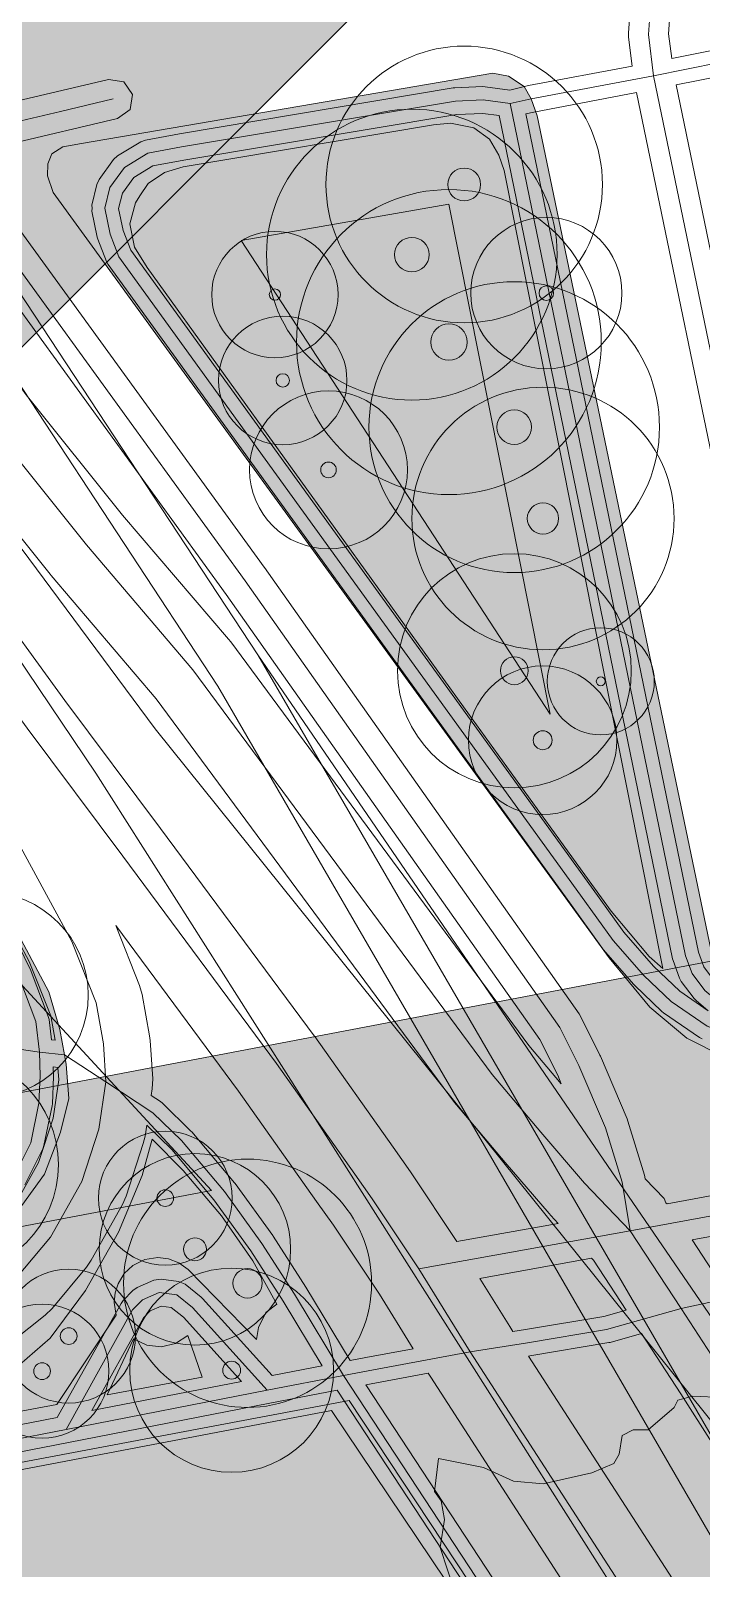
# Model space of a CAD drawing. Header units: metres. Extents: x -8 to 1190, y -11 to 1223.
# Drawn here: x 963.5 to 1013.7, y 516.1 to 630.9 of the extents above; entities that cross this region are included whole.
import ezdxf

# ---------------------------------------------------------------- set-up
doc = ezdxf.new("R2010")
doc.units = ezdxf.units.M
doc.header["$MEASUREMENT"] = 0
for name, color, linetype, lineweight, true_color in [('TPX_BUILDINGS', 7, 'CONTINUOUS', 0, 0x000000), ('TPX_BUILDINGS_HATCH', 7, 'CONTINUOUS', 0, 0xf0f0f0), ('TPX_BUILDINGS_SHADOWS_HATCH', 7, 'CONTINUOUS', 0, 0x000000), ('TPX_BUILDINGS_SHADOWS_OUTLINES', 7, 'CONTINUOUS', 0, 0x000000), ('TPX_CADASTRES', 7, 'CONTINUOUS', 0, 0x646464), ('TPX_CONTOUR_LINES_5M', 7, 'CONTINUOUS', 0, 0x969696), ('TPX_RAILWAYS_AXES', 7, 'CONTINUOUS', 0, 0x464646), ('TPX_ROADS_AXES', 7, 'CONTINUOUS', 0, 0x323232), ('TPX_ROADS_CONTOURS', 7, 'CONTINUOUS', 0, 0x646464), ('TPX_VEGETATION_GREEN_SPACES', 7, 'CONTINUOUS', 0, 0x58ba48), ('TPX_VEGETATION_GREEN_SPACES_HATCH', 7, 'CONTINUOUS', 0, 0x58ba48), ('TPX_VEGETATION_TREES_INDIVIDUAL', 7, 'CONTINUOUS', 0, 0x136734)]:
    doc.layers.add(name, color=color, linetype=linetype, lineweight=lineweight, true_color=true_color)

# ---------------------------------------------------------------- blocks, each defined once
blk = doc.blocks.new('TREETR009_CR072')
at = {"layer": 'TPX_VEGETATION_TREES_INDIVIDUAL'}
for radius in [7.15, 0.851]:
    blk.add_circle((0, 0, 0.04), radius, dxfattribs=at)
blk = doc.blocks.new('TREETR010_CR082')
at = {"layer": 'TPX_VEGETATION_TREES_INDIVIDUAL'}
for radius in [8.21, 0.978]:
    blk.add_circle((0, 0, 0.04), radius, dxfattribs=at)
blk = doc.blocks.new('TREETR007_CR076')
at = {"layer": 'TPX_VEGETATION_TREES_INDIVIDUAL'}
for radius in [7.62, 0.667]:
    blk.add_circle((0, 0, 0.04), radius, dxfattribs=at)
blk = doc.blocks.new('TREETR011_CR093')
at = {"layer": 'TPX_VEGETATION_TREES_INDIVIDUAL'}
for radius in [9.27, 1.1]:
    blk.add_circle((0, 0, 0.04), radius, dxfattribs=at)
blk = doc.blocks.new('TREETR014_CR114')
at = {"layer": 'TPX_VEGETATION_TREES_INDIVIDUAL'}
for radius in [11.39, 1.36]:
    blk.add_circle((0, 0, 0.04), radius, dxfattribs=at)
blk = doc.blocks.new('TREETR010_CR087')
at = {"layer": 'TPX_VEGETATION_TREES_INDIVIDUAL'}
for radius in [8.74, 1.04]:
    blk.add_circle((0, 0, 0.04), radius, dxfattribs=at)
blk = doc.blocks.new('TREETR003_CR040')
at = {"layer": 'TPX_VEGETATION_TREES_INDIVIDUAL'}
for radius in [4, 0.333]:
    blk.add_circle((0, 0, 0.04), radius, dxfattribs=at)
blk = doc.blocks.new('TREETR006_CR050')
at = {"layer": 'TPX_VEGETATION_TREES_INDIVIDUAL'}
for radius in [5, 0.625]:
    blk.add_circle((0, 0, 0.04), radius, dxfattribs=at)
blk = doc.blocks.new('TREETR006_CR059')
at = {"layer": 'TPX_VEGETATION_TREES_INDIVIDUAL'}
for radius in [5.9, 0.583]:
    blk.add_circle((0, 0, 0.04), radius, dxfattribs=at)
blk = doc.blocks.new('TREETR009_CR077')
at = {"layer": 'TPX_VEGETATION_TREES_INDIVIDUAL'}
for radius in [7.68, 0.914]:
    blk.add_circle((0, 0, 0.04), radius, dxfattribs=at)
blk = doc.blocks.new('TREETR012_CR098')
at = {"layer": 'TPX_VEGETATION_TREES_INDIVIDUAL'}
for radius in [9.8, 1.17]:
    blk.add_circle((0, 0, 0.04), radius, dxfattribs=at)
blk = doc.blocks.new('TREETR005_CR057')
at = {"layer": 'TPX_VEGETATION_TREES_INDIVIDUAL'}
for radius in [5.65, 0.542]:
    blk.add_circle((0, 0, 0.04), radius, dxfattribs=at)
blk = doc.blocks.new('TREETR013_CR109')
at = {"layer": 'TPX_VEGETATION_TREES_INDIVIDUAL'}
for radius in [10.86, 1.29]:
    blk.add_circle((0, 0, 0.04), radius, dxfattribs=at)
blk = doc.blocks.new('TREETR004_CR047')
at = {"layer": 'TPX_VEGETATION_TREES_INDIVIDUAL'}
for radius in [4.72, 0.417]:
    blk.add_circle((0, 0, 0.04), radius, dxfattribs=at)
blk = doc.blocks.new('TREETR012_CR103')
at = {"layer": 'TPX_VEGETATION_TREES_INDIVIDUAL'}
for radius in [10.33, 1.23]:
    blk.add_circle((0, 0, 0.04), radius, dxfattribs=at)
blk = doc.blocks.new('TREETR005_CR048')
at = {"layer": 'TPX_VEGETATION_TREES_INDIVIDUAL'}
for radius in [4.8, 0.5]:
    blk.add_circle((0, 0, 0.04), radius, dxfattribs=at)
blk = doc.blocks.new('TREETR007_CR056')
at = {"layer": 'TPX_VEGETATION_TREES_INDIVIDUAL'}
for radius in [5.55, 0.708]:
    blk.add_circle((0, 0, 0.04), radius, dxfattribs=at)

msp = doc.modelspace()

# ---------------------------------------------------------------- hatches: boundary and pattern name
at = {"layer": 'TPX_BUILDINGS_HATCH'}
msp.add_hatch(color=256, dxfattribs=at).paths.add_polyline_path([(986.02, 527.84), (917.29, 514.76), (923.05, 484.65), (1003.78, 500.02), (1004.18, 500.85), (986.02, 527.84)])
at = {"layer": 'TPX_BUILDINGS_SHADOWS_HATCH'}
h = msp.add_hatch(color=256, dxfattribs=at)
h.paths.add_polyline_path([(908.13, 518.17), (901.77, 511.8), (917.29, 514.76), (986.02, 527.84), (1004.18, 500.85), (1003.78, 500.02), (1037.74, 533.98), (1037.25, 536.58), (1096.46, 547.67), (1101.98, 518.41), (1098.7, 517.81), (1099.22, 515.05), (1118.15, 533.99), (1117.71, 533.9), (1114.53, 550.87), (1129.31, 553.63), (1136.74, 555.06), (1142.46, 556.15), (1148.28, 557.27), (1154.32, 558.42), (1159.72, 559.42), (1167.02, 560.78), (1170.53, 561.44), (1173.8, 543.58), (1177.34, 547.12), (1176.9, 549.49), (1180.95, 553.53), (1177.63, 571.39), (1170.33, 570.02), (1166.29, 565.99), (1160.9, 565), (1160.62, 564.71), (1154.58, 563.57), (1154.51, 563.49), (1149.01, 562.44), (1148.96, 562.66), (1144.63, 561.83), (1144.45, 562.76), (1137.02, 561.33), (1134.19, 558.5), (1125.32, 556.85), (1122.58, 571.41), (1111.58, 569.42), (1111.23, 571.35), (1095.74, 568.45), (1100.57, 573.28), (1098.85, 582.4), (1092.77, 581.26), (1091.29, 589.07), (1096.03, 593.81), (1094.43, 602.34), (1093.15, 602.1), (1101.54, 610.49), (1100.15, 617.95), (1103.86, 621.67), (1100.75, 638.8), (1107.16, 639.95), (1106.82, 641.82), (1113.34, 642.99), (1113.67, 641.13), (1121.17, 642.49), (1120.84, 644.34), (1127.35, 645.51), (1127.69, 643.66), (1131.78, 644.39), (1131.44, 646.26), (1138.48, 647.52), (1138.81, 645.66), (1142.36, 646.3), (1142.03, 648.17), (1149.06, 649.43), (1149.4, 647.57), (1152.31, 648.09), (1153.5, 648.76), (1155.95, 644.26), (1154.75, 643.6), (1155.36, 640.25), (1156.32, 640.42), (1157.54, 633.73), (1156.57, 633.55), (1157.11, 630.63), (1157.59, 627.98), (1158.55, 628.15), (1159.98, 620.32), (1161.66, 611.04), (1168.24, 617.61), (1166.56, 626.9), (1171.86, 632.2), (1170.43, 640.03), (1169.47, 639.86), (1168.99, 642.51), (1168.58, 644.76), (1169.42, 645.6), (1168.2, 652.3), (1167.24, 652.13), (1166.72, 655.02), (1167.83, 656.14), (1165.38, 660.64), (1164.19, 659.97), (1161.28, 659.45), (1160.94, 661.31), (1153.91, 660.05), (1151.56, 657.69), (1150.69, 657.54), (1150.36, 659.4), (1143.32, 658.14), (1140.97, 655.79), (1139.57, 655.54), (1139.23, 657.39), (1136.26, 656.86), (1135.39, 661.45), (1127.7, 660.01), (1127.58, 660.63), (1124.02, 659.96), (1102.24, 655.89), (1101.54, 659.61), (1089.69, 657.39), (1088.62, 663.04), (1085.43, 679.99), (1079.3, 678.83), (1043.16, 642.7), (1033.9, 640.97), (1019.48, 626.54), (1028.74, 628.28), (1034.87, 629.44), (1079.76, 637.83), (1084.83, 610.89), (1086.14, 603.95), (1087.54, 596.49), (1080.34, 595.14), (1079.23, 594.03), (1087.71, 595.62), (1089.31, 587.09), (1090.84, 579.01), (1085, 577.92), (1084.34, 581.39), (1083.09, 581.16), (1082.23, 585.76), (1080.84, 585.5), (1079.73, 591.38), (1077.62, 590.99), (1068.99, 582.36), (1074.53, 583.39), (1078.26, 563.48), (1070.58, 562.13), (1062.82, 560.68), (1061.01, 560.35), (1037.9, 537.23), (1020.81, 562.63), (952.08, 549.55), (923.65, 521.13), (908.13, 518.17)])
h.paths.add_polyline_path([(1077.61, 572.51), (1079, 572.77), (1077.85, 578.85), (1082.97, 579.82), (1084.12, 573.72), (1091.57, 575.11), (1093.29, 566), (1085.84, 564.6), (1079.33, 563.39), (1077.61, 572.51)], flags=16)
msp.add_hatch(color=256, dxfattribs=at).paths.add_polyline_path([(858.96, 602.04), (854.71, 597.8), (859.61, 598.74), (859.9, 597.27), (871.5, 599.51), (871.69, 598.58), (877.56, 599.62), (887.03, 576.02), (876.51, 573.69), (877.24, 569.92), (883.14, 570.96), (905.19, 574.88), (912.77, 576.28), (912.9, 575.56), (920.46, 576.96), (922.62, 565.65), (929.94, 567.02), (932.52, 553.36), (930.89, 553.06), (931.46, 550.07), (933.09, 550.39), (935.43, 537.96), (946.74, 549.27), (944.4, 561.7), (942.77, 561.38), (942.42, 563.26), (943.83, 564.67), (941.25, 578.33), (933.93, 576.96), (926.72, 569.75), (926.5, 570.89), (1000.98, 645.38), (997.12, 666.8), (975.07, 662.89), (969.17, 661.84), (964.64, 660.97), (888.18, 584.51), (880.82, 602.88), (876.08, 602.04), (875.93, 602.83), (875.75, 603.75), (864.14, 601.51), (863.86, 602.98), (858.96, 602.04)])
at = {"layer": 'TPX_VEGETATION_GREEN_SPACES_HATCH'}
for points in [[(964.82, 620.94), (964.8, 620.04), (965.23, 618.81), (1006.77, 561.66), (1009.82, 557.98), (1012.59, 555.66), (1015.31, 554.29), (1018.04, 553.67), (1019.53, 553.6), (1020.34, 553.81), (1020.84, 554.38), (1020.9, 554.78), (1020.97, 555.18), (1020.68, 556.17), (1019.78, 557.65), (1019.18, 558.55), (1018.24, 559.06), (1017.33, 559.21), (1015.12, 558.72), (1001.39, 624.53), (1000.94, 625.79), (1000.43, 626.71), (999.26, 627.49), (998.08, 627.71), (967.33, 622.47), (965.94, 622.21), (965.12, 621.7), (964.82, 620.94)], [(971.37, 618.03), (970.94, 616.46), (971.29, 614.72), (972.24, 613.19), (977.94, 605.29), (987.08, 592.64), (995.9, 580.4), (1004.97, 567.85), (1006.92, 565.14), (1009.77, 561.75), (1010.8, 560.85), (998.92, 620.45), (998.53, 621.58), (997.84, 622.78), (996.66, 623.62), (994.92, 623.99), (993.64, 623.85), (974.94, 620.72), (973.53, 620.3), (972.31, 619.48), (971.69, 618.54), (971.37, 618.03)], [(938.68, 607.04), (931.98, 605.61), (932.69, 604.18), (933.21, 602.49), (945.36, 539.54), (945.73, 538.45), (946.15, 537.71), (946.97, 537.09), (947.8, 536.89), (949.36, 537.01), (952.3, 537.63), (955.12, 538.3), (957.87, 539.4), (960.36, 541.08), (962.87, 543.17), (964.57, 545.5), (965.77, 548.63), (966.38, 551.15), (966.19, 553.72), (966.06, 554.42), (965.72, 556.31), (964.89, 559.12), (962.61, 563.43), (959.44, 569.62), (954.85, 579.13), (950.33, 588.46), (946.01, 596.23), (941.9, 602.5), (939.67, 605.65), (938.68, 607.04)], [(958, 528.02), (954.5, 526.27), (965.49, 528.29), (969.94, 534.96), (969.79, 535.92), (969.85, 536.63), (970.07, 537.31), (970.53, 538.07), (971.18, 538.68), (972.06, 539.12), (973.05, 539.27), (973.84, 539.18), (974.6, 538.89), (975.31, 538.38), (980.42, 533.15), (980.57, 534.06), (981.12, 535.17), (981.94, 535.78), (980.15, 539.03), (977.8, 542.38), (974.94, 545.77), (972.61, 548.11), (971.87, 545.4), (970.1, 541.18), (967.64, 536.8), (964.99, 533.25), (961.56, 530.27), (958, 528.02)], [(971.22, 533.2), (969.25, 529.02), (976.36, 530.34), (975.28, 533.45), (974.36, 532.86), (973.3, 532.61), (972.21, 532.73), (971.22, 533.2)]]:
    msp.add_hatch(color=256, dxfattribs=at).paths.add_polyline_path(points)

# ---------------------------------------------------------------- linework, layer by layer
at = {"layer": 'TPX_BUILDINGS', "elevation": 0.04}
msp.add_lwpolyline([(986.02, 527.84), (917.29, 514.76), (923.05, 484.65), (1003.78, 500.02), (1004.18, 500.85)], close=True, dxfattribs=at)
at = {"layer": 'TPX_BUILDINGS_SHADOWS_OUTLINES', "elevation": 0.04}
for points in [[(926.5, 570.89), (1000.98, 645.38)], [(1020.81, 562.63), (952.08, 549.55), (923.65, 521.13), (908.13, 518.17), (901.77, 511.8)], [(917.29, 514.76), (986.02, 527.84), (1004.18, 500.85)]]:
    msp.add_lwpolyline(points, dxfattribs=at)
at = {"layer": 'TPX_CADASTRES', "elevation": 0.02}
for points in [[(994.8, 617.92), (979.28, 615.21), (1002.37, 579.85)], [(937.65, 586.9), (935.26, 586.45), (943.64, 537.96), (977.06, 544.28)], [(987.34, 528.59), (869.9, 506.47), (873.09, 490.91), (873.23, 490.26), (888.87, 493.8), (904.32, 496.71), (907.51, 481.16), (1006.4, 499.8)]]:
    msp.add_lwpolyline(points, close=True, dxfattribs=at)
at = {"layer": 'TPX_CONTOUR_LINES_5M', "elevation": 0.05}
msp.add_lwpolyline([(995.29, 514.14), (994.15, 517.62), (994.48, 519.71), (994.21, 521.11), (993.73, 521.81), (994.03, 524.28), (997.38, 523.59), (999.62, 522.58), (1001.85, 522.37), (1005.48, 523.2), (1007.12, 523.9), (1007.53, 524.59), (1007.75, 525.99), (1008.56, 526.42), (1009.68, 526.42), (1011.63, 528.08), (1011.91, 528.62), (1013.03, 528.91), (1015.26, 528.82)], dxfattribs=at)
at = {"layer": 'TPX_RAILWAYS_AXES', "elevation": 0.03}
for points in [[(503.25, 1218.59), (847.19, 744.72), (946.99, 607.2), (968.42, 575.43), (1008.22, 512.82)], [(1184.57, 271.44), (1149.77, 323.42), (1113.67, 378.15), (1079.37, 430.77), (1045.08, 483.39), (1019.87, 520.25), (972.84, 578.74), (950.08, 609.4), (850.27, 746.95), (507.95, 1218.59)], [(518.3, 1218.59), (609.33, 1092.09), (678.76, 999.55), (785.12, 851.41), (856.52, 751.46), (956.5, 613.89), (977.53, 581.95), (1015.05, 517.33), (1038.81, 479.12), (1073.11, 426.5), (1107.4, 373.89), (1143.51, 319.15), (1184.57, 257.83)], [(980.52, 584.29), (959.6, 616.05), (930.6, 655.87), (859.45, 753.57), (523.69, 1218.59)], [(1184.57, 278.25), (1152.9, 325.55), (1116.8, 380.3), (1082.5, 432.91), (1048.22, 485.52), (980.52, 584.29)], [(1184.57, 264.64), (1146.64, 321.28), (1110.54, 376.02), (1076.24, 428.64), (1041.95, 481.25), (1018.26, 519.34), (980.52, 584.29)]]:
    msp.add_lwpolyline(points, dxfattribs=at)
at = {"layer": 'TPX_ROADS_AXES', "elevation": 0.03}
for points in [[(1008.35, 541.26), (1004.94, 544.83), (1001.68, 548.63), (998.04, 552.93), (975.67, 583.17), (967.72, 592.48), (960.42, 601.57), (853.6, 749.36), (513.54, 1218.59)], [(1008.35, 541.26), (1007.75, 544.9), (1006.5, 548.95), (1004.52, 553.61), (1003.1, 556.45), (979.58, 589.8), (956.54, 621.52), (885.38, 719.5), (875.1, 734.01), (862.07, 754.71)], [(969.08, 617.62), (969.46, 619.17), (970.55, 620.67), (972.29, 621.73), (974.82, 622.21), (995.28, 625.62), (997.37, 625.71), (999.38, 625.44), (1000.94, 625.79), (1010.1, 627.52), (1015.03, 628.51), (1017.51, 628.93), (1081.23, 639.95), (1082.73, 640.21), (1088.47, 641.42), (1092.71, 642.32), (1094.79, 642.7), (1154.74, 653.35), (1156.4, 653.62)], [(1010.9, 635.89), (1009.94, 633.77), (1009.71, 630.6)], [(1009.71, 630.6), (1010.1, 627.52), (1025.31, 554.07), (1027.31, 544.75)], [(956.54, 621.52), (961.54, 623.86), (965.78, 624.86), (969.7, 625.79)], [(1019.12, 555.04), (1018.34, 556.36), (1017.29, 557.36), (1016.14, 557.91), (1014.92, 558.38), (1013.92, 559.22), (1012.97, 560.48), (1012.49, 561.8), (999.38, 625.44)], [(1184.57, 581.4), (1180.72, 580.68), (1170.27, 578.72), (1168.73, 577.88), (1108.96, 567.36), (1106.71, 566.97), (1102.27, 566.15), (1097.1, 565.2), (1095.52, 564.92), (1038.03, 554.48), (1031.61, 553.32), (1029.38, 553.41), (1025.31, 554.07), (1020.9, 554.78), (1019.12, 555.04), (1016.54, 555.58), (1014.1, 556.54), (1011.41, 558.38), (1009.37, 560.33), (1007.08, 562.94), (1004.64, 566.34), (970.14, 614), (969.49, 615.68), (969.08, 617.62)], [(934.08, 603.39), (938.18, 582), (946.9, 537.87), (952.96, 539.04), (955.49, 539.83), (958.28, 541.2), (960.13, 542.75), (962.2, 545.16), (963.55, 547.84), (964.16, 550.8), (964.24, 552.83), (964.21, 554.62), (963.92, 556.91), (962.65, 560.27), (951.41, 583.05), (948.27, 589.36), (944.54, 596.25), (941.3, 601.39), (939.21, 604.54)], [(957.13, 587.23), (957.84, 582.58), (959.35, 577.28), (960.75, 573.84), (962.33, 570.76), (966.61, 562.87), (968.43, 558.3), (968.97, 555.23), (969.16, 552.39), (968.63, 548.87), (967.35, 544.95), (965.01, 540.79), (962.44, 537.7), (958.9, 534.89), (953.92, 532.48), (947.21, 530.51), (941.21, 529.14)], [(957.13, 587.23), (963.27, 578.81), (970.42, 569.24), (981.91, 553.76), (987.77, 545.49), (989.06, 543.66), (992.55, 538.43)], [(962.01, 554.92), (964.21, 554.62), (966.06, 554.42), (969.16, 552.39), (972.68, 550.09), (974.81, 548.01), (978.02, 544.21), (980.82, 540.33), (983.25, 536.54), (986.92, 530.47), (1006.75, 500.31)], [(1109.41, 552.54), (1104.99, 551.59), (1100.57, 550.63), (1098.46, 550.3), (1034.34, 539.96), (1031.49, 539.43), (1028.47, 539.09), (1025.64, 538.77), (1020.52, 537.29), (1012.16, 535.46), (1006.59, 533.9), (1000.68, 532.91), (996.38, 532.24), (988.76, 530.82), (986.92, 530.47), (981.22, 529.37), (966.18, 526.44), (869.37, 507.61), (867.25, 506.86)], [(1008.35, 541.26), (1027.31, 544.75)], [(992.55, 538.43), (1008.35, 541.26)], [(1034.66, 500.25), (1015.08, 530.99), (1012.16, 535.46), (1008.35, 541.26)], [(992.55, 538.43), (996.38, 532.24), (1019.6, 496.33)], [(966.18, 526.44), (971.16, 535.36), (971.89, 536.12), (973.15, 536.67), (974.46, 536.5), (975.64, 535.55), (981.22, 529.37)]]:
    msp.add_lwpolyline(points, dxfattribs=at)
at = {"layer": 'TPX_ROADS_CONTOURS', "elevation": 0.03}
for points in [[(850.79, 759.19), (855.93, 760.22), (860.62, 753.73), (873.61, 733.08), (873.67, 733), (883.96, 718.47), (955.13, 620.49), (978.16, 588.78), (1001.6, 555.55), (1002.93, 552.88), (1003.2, 552.24), (1000.78, 555.11), (978.49, 585.25), (978.33, 585.44), (970.41, 594.71), (963.21, 603.7), (856.44, 751.41)], [(838.98, 756.82), (843.25, 757.68), (850.77, 747.3), (957.59, 599.52), (957.69, 599.38), (964.99, 590.29), (965.06, 590.2), (972.93, 580.99), (995.22, 550.85), (995.36, 550.67), (999.01, 546.37), (1002.29, 542.55), (1002.41, 542.41), (1002.97, 541.82), (995.4, 540.46), (991.98, 545.6), (991.93, 545.68), (990.63, 547.51), (984.77, 555.78), (984.72, 555.84), (973.23, 571.32), (966.09, 580.88), (959.97, 589.29), (872.8, 710.19)], [(1011.22, 630.64), (1011.42, 633.4), (1011.82, 634.28), (1015.33, 634.94), (1016.04, 631.1), (1016.32, 629.74), (1014.83, 629.49), (1011.45, 628.81)], [(1011.78, 626.83), (1015.21, 627.52), (1016.71, 627.78), (1030.4, 554.37), (1029.48, 554.41), (1026.68, 554.86)], [(1000.56, 624.68), (1001.15, 624.81), (1008.83, 626.26), (1023.51, 555.38), (1021.06, 555.77), (1019.73, 555.96), (1019.2, 556.87), (1019.03, 557.09), (1017.97, 558.09), (1017.72, 558.26), (1016.57, 558.81), (1016.5, 558.84), (1015.44, 559.25), (1014.65, 559.91), (1013.85, 560.97), (1013.45, 562.07)], [(970.1, 617.6), (970.39, 618.74), (971.24, 619.92), (972.66, 620.78), (974.99, 621.22), (995.38, 624.62), (997.33, 624.71), (998.55, 624.54), (1011.51, 561.59), (1011.55, 561.45), (1012.03, 560.14), (1012.17, 559.88), (1013.12, 558.62), (1013.27, 558.46), (1014.18, 557.69), (1012.05, 559.16), (1010.09, 561.02), (1007.87, 563.56), (1005.45, 566.93), (971.02, 614.49), (970.45, 615.97)], [(961.04, 565.8), (963.43, 561.39), (965.04, 557.33), (965.37, 555.5), (965.1, 555.53), (964.91, 557.04), (964.85, 557.26), (963.58, 560.62), (963.55, 560.71)], [(969.9, 564.07), (979.08, 551.7), (984.91, 543.47), (986.18, 541.68), (989.61, 536.54), (992.13, 532.46), (988.58, 531.8), (987.41, 531.58), (984.11, 537.05), (981.66, 540.87), (981.63, 540.92), (978.83, 544.79), (978.78, 544.85), (975.58, 548.65), (975.51, 548.72), (973.38, 550.81), (973.23, 550.93), (972.55, 551.37), (972.62, 551.87), (972.66, 552.63), (972.46, 555.47), (972.42, 555.84), (971.87, 558.91), (971.68, 559.59)], [(1012.98, 540.59), (1026.14, 543.01), (1026.77, 539.9), (1025.53, 539.76), (1025.36, 539.73), (1020.28, 538.26), (1015.23, 537.16)], [(997.11, 537.72), (1005.46, 539.22), (1005.6, 539.07), (1008.05, 535.35), (1006.37, 534.88), (1000.52, 533.9), (999.57, 533.75), (999.34, 534.12)], [(968.1, 527.84), (971.97, 534.76), (972.47, 535.29), (973.29, 535.64), (974.05, 535.54), (974.95, 534.82), (979.29, 530.01)], [(1000.76, 531.91), (1000.84, 531.93), (1006.75, 532.92), (1006.86, 532.94), (1009.2, 533.59), (1012.14, 529.1), (1031.71, 498.37), (1031.73, 498.34), (1084.05, 418.09), (1084.09, 418.03), (1095.06, 401.94), (1091.82, 400.77), (1088.7, 400.29), (1086.42, 399.92), (1086.13, 400.35), (1082.17, 406.13), (1051.99, 452.83), (1041.64, 468.84), (1022.54, 498.23)], [(988.58, 529.76), (993.26, 530.64), (993.44, 530.34), (1014.16, 498.3), (1013.14, 498.27), (1012.97, 498.26), (1009.88, 497.8), (1008.38, 499.75), (1007.57, 500.87)], [(870.55, 506.82), (966.37, 525.46), (981.41, 528.39), (986.45, 529.36), (1005.34, 500.63), (1005.06, 500.46), (1003.49, 499.84), (878.25, 476.21), (876.63, 476.72)]]:
    msp.add_lwpolyline(points, close=True, dxfattribs=at)
for points in [[(1008.45, 633.88), (1008.22, 630.71), (1008.22, 630.41), (1008.5, 628.23), (1000.76, 626.78), (999.34, 626.45), (997.51, 626.7), (997.33, 626.71), (995.23, 626.62), (995.11, 626.61), (974.65, 623.19), (972.11, 622.71), (971.78, 622.58), (970.03, 621.53), (969.74, 621.26), (968.65, 619.76), (968.49, 619.41), (968.11, 617.86), (968.14, 617.64), (968.1, 617.41), (968.51, 615.47), (968.56, 615.32), (969.2, 613.65), (969.33, 613.42), (1003.83, 565.76), (1006.27, 562.35), (1006.33, 562.28), (1008.62, 559.67), (1008.68, 559.6), (1010.72, 557.65), (1010.85, 557.55), (1013.53, 555.71), (1013.73, 555.61)], [(962.03, 622.44), (970.04, 624.33), (970.98, 625), (971.16, 626.13), (970.49, 627.06), (969.36, 627.25), (961.19, 625.32)], [(1025.52, 545.95), (1011.11, 543.29), (1011, 543.37), (1010.88, 543.68), (1009.48, 545.14), (1009.42, 545.42), (1008.17, 549.46), (1008.11, 549.63), (1006.13, 554.3), (1006.09, 554.39), (1004.67, 557.24), (1004.53, 557.46), (981.01, 590.81), (981, 590.83), (959.05, 621.04)], [(963.09, 544.71), (964.44, 547.39), (964.53, 547.63), (965.14, 550.6), (965.16, 550.76), (965.24, 552.79), (965.23, 553.51), (965.58, 553.47), (965.65, 552.54), (965.21, 549.68), (964.13, 546.36), (962.12, 542.79)], [(961.07, 532.15), (964.62, 534.96), (965.14, 535.47), (967.71, 538.56), (968.06, 539.08), (970.4, 543.23), (970.68, 543.86), (971.95, 547.79), (972.09, 548.34), (972.21, 549.15), (974.08, 547.33), (977.23, 543.59), (979.99, 539.77), (982.41, 536.01), (985.32, 531.18), (981.58, 530.46), (976.39, 536.22), (976.27, 536.32), (975.09, 537.28), (974.59, 537.49), (973.28, 537.66), (972.75, 537.59), (971.49, 537.04), (971.17, 536.82), (970.44, 536.06), (970.29, 535.85), (965.53, 527.34), (870.18, 508.79)]]:
    msp.add_lwpolyline(points, dxfattribs=at)
at = {"layer": 'TPX_VEGETATION_GREEN_SPACES', "elevation": 0}
for points in [[(1015.12, 558.72), (1001.39, 624.53), (1000.94, 625.79), (1000.43, 626.71), (999.26, 627.49), (998.08, 627.71), (967.33, 622.47), (965.94, 622.21), (965.12, 621.7), (964.82, 620.94), (964.8, 620.04), (965.23, 618.81), (1006.77, 561.66), (1009.82, 557.98), (1012.59, 555.66), (1015.31, 554.29)], [(962.87, 543.17), (964.57, 545.5), (965.77, 548.63), (966.38, 551.15), (966.19, 553.72), (966.06, 554.42), (965.72, 556.31), (964.89, 559.12), (962.61, 563.43)], [(954.5, 526.27), (965.49, 528.29), (969.94, 534.96), (969.79, 535.92), (969.85, 536.63), (970.07, 537.31), (970.53, 538.07), (971.18, 538.68), (972.06, 539.12), (973.05, 539.27), (973.84, 539.18), (974.6, 538.89), (975.31, 538.38), (980.42, 533.15), (980.57, 534.06), (981.12, 535.17), (981.94, 535.78), (980.15, 539.03), (977.8, 542.38), (974.94, 545.77), (972.61, 548.11), (971.87, 545.4), (970.1, 541.18), (967.64, 536.8), (964.99, 533.25), (961.56, 530.27)]]:
    msp.add_lwpolyline(points, dxfattribs=at)
for points in [[(971.37, 618.03), (970.94, 616.46), (971.29, 614.72), (972.24, 613.19), (977.94, 605.29), (987.08, 592.64), (995.9, 580.4), (1004.97, 567.85), (1006.92, 565.14), (1009.77, 561.75), (1010.8, 560.85), (998.92, 620.45), (998.53, 621.58), (997.84, 622.78), (996.66, 623.62), (994.92, 623.99), (993.64, 623.85), (974.94, 620.72), (973.53, 620.3), (972.31, 619.48), (971.69, 618.54)], [(971.22, 533.2), (969.25, 529.02), (976.36, 530.34), (975.28, 533.45), (974.36, 532.86), (973.3, 532.61), (972.21, 532.73)]]:
    msp.add_lwpolyline(points, close=True, dxfattribs=at)

# ---------------------------------------------------------------- block references
at = {"layer": 'TPX_VEGETATION_TREES_INDIVIDUAL'}
for name, p in [('TREETR012_CR103', (995.94, 619.4, 0.04)), ('TREETR013_CR109', (992.03, 614.16, 0.04)), ('TREETR014_CR114', (994.8, 607.63, 0.04)), ('TREETR005_CR057', (1002.08, 611.29, 0.04)), ('TREETR004_CR047', (981.79, 611.18, 0.04)), ('TREETR013_CR109', (999.68, 601.28, 0.04)), ('TREETR005_CR048', (982.38, 604.77, 0.04)), ('TREETR006_CR059', (985.8, 598.09, 0.04)), ('TREETR012_CR098', (1001.83, 594.46, 0.04)), ('TREETR010_CR087', (999.69, 583.09, 0.04)), ('TREETR003_CR040', (1006.15, 582.3, 0.04)), ('TREETR007_CR056', (1001.81, 577.9, 0.04)), ('TREETR009_CR077', (960.16, 558.87, 0.04)), ('TREETR010_CR082', (957.41, 546.21, 0.04)), ('TREETR006_CR050', (973.6, 543.71, 0.04)), ('TREETR009_CR072', (975.82, 539.89, 0.04)), ('TREETR011_CR093', (979.75, 537.35, 0.04)), ('TREETR007_CR076', (978.56, 530.86, 0.04)), ('TREETR006_CR050', (966.38, 533.41, 0.04)), ('TREETR006_CR050', (964.39, 530.79, 0.04))]:
    msp.add_blockref(name, p, dxfattribs=at)

doc.saveas('drawing.dxf')
